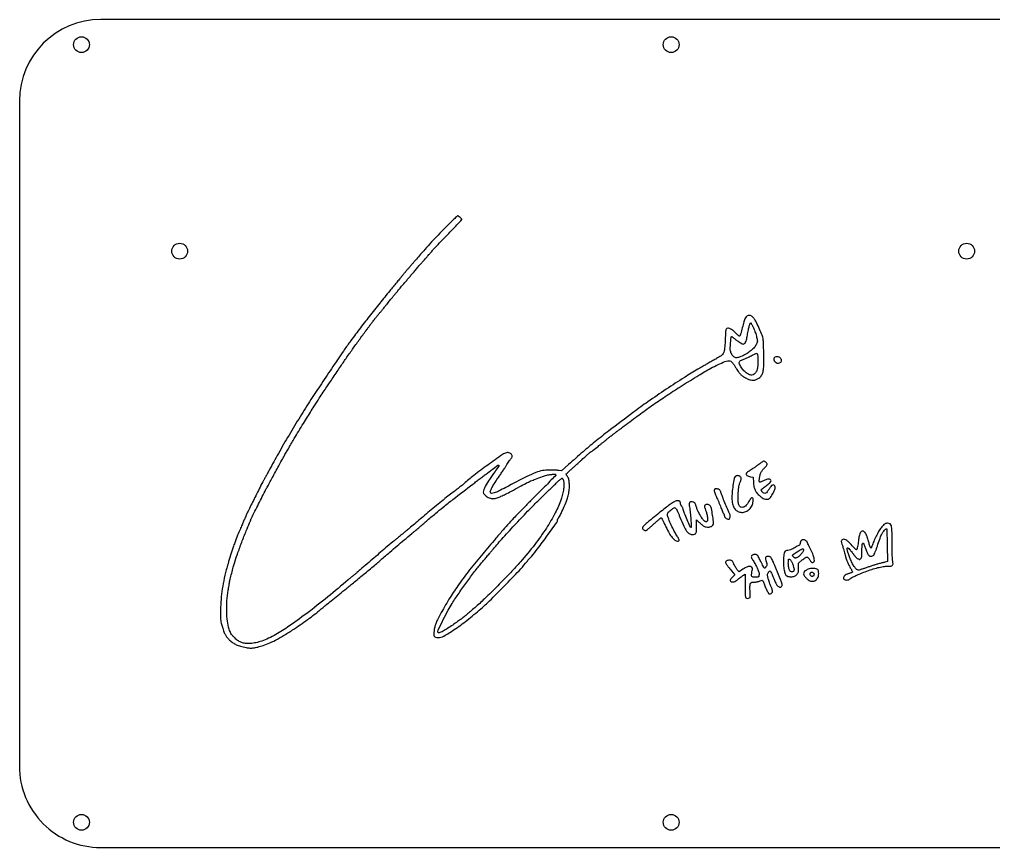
# Model space of a CAD drawing. Extents: x 5 to 268, y 5 to 120.
# Drawn here: x 4.6 to 140.1, y 5.1 to 120.3 of the extents above; entities that cross this region are included whole.
import ezdxf

# ---------------------------------------------------------------- set-up
doc = ezdxf.new("R2010")
doc.units = 0
doc.header["$MEASUREMENT"] = 0
doc.layers.get('0').update_dxf_attribs({"linetype": 'CONTINUOUS'})

msp = doc.modelspace()

# ---------------------------------------------------------------- linework, layer by layer
at = {"color": 0}
for p, q in [((256.9, 120.28), (15.86, 120.28)), ((4.56, 108.97), (4.56, 16.39)), ((15.86, 5.08), (256.9, 5.08))]:
    msp.add_line(p, q, dxfattribs=at)
for points in [[(63.84, 91.33, 0.004495), (62.82, 90.29, 0.006115), (61.91, 89.33, 0.005534), (60.97, 88.28, 0.002839), (59.8, 86.94, -0.000094), (59.58, 86.68, -0.000046), (59.29, 86.35, -0.000045), (59, 86, -0.000066), (58.73, 85.7, 0.002058), (58.47, 85.4, 0.001431), (58.18, 85.05, 0.001443), (57.9, 84.72, 0.002982), (57.69, 84.45, -0.002163), (57.44, 84.15, -0.000525), (57.03, 83.65, -0.000538), (56.56, 83.08, -0.000536), (56.09, 82.51, 0.00417), (54.69, 80.8, 0.0035), (53.24, 78.97, 0.003519), (51.82, 77.13, 0.004387), (50.53, 75.4, 0.007785), (49.64, 74.15, 0.001735), (48.18, 71.99, 0.001876), (46.57, 69.6, 0.002433), (45.12, 67.4, 0.005765), (43.61, 65.01, 0.004825), (42.07, 62.45, 0.00488), (40.59, 59.9, 0.006477), (39.3, 57.55, -0.001253), (39.02, 57.04, -0.001869), (38.78, 56.58, -0.000783), (38.57, 56.2, -0.039809), (38.52, 56.13, 0.049856), (38.41, 55.95, 0.000238), (37.44, 54.01, 0.000888), (36.55, 52.24, 0.010154), (36.22, 51.53, -0.001344), (36.12, 51.31, -0.000633), (36, 51.03, -0.000627), (35.86, 50.73, -0.000884), (35.74, 50.47, 0.00786), (35.53, 49.99, 0.003374), (35.26, 49.34, 0.002733), (34.92, 48.52, 0.001398), (34.52, 47.48, 0.014538), (34.3, 46.87, 0.002674), (33.94, 45.73, 0.00303), (33.58, 44.55, 0.008098), (33.34, 43.71, 0.014383), (32.98, 42.19, 0.015913), (32.73, 40.69, 0.016453), (32.58, 39.24, 0.018087), (32.53, 37.82, 0.005035), (32.53, 37.07, 0.027007), (32.56, 36.66, 0.033283), (32.64, 36.29, 0.010204), (32.8, 35.75, 0.011761), (33.02, 35.07, 0.039797), (33.22, 34.65, 0.048655), (33.45, 34.31, 0.02471), (33.81, 33.92, 0.039925), (34.26, 33.56, 0.046887), (34.73, 33.29, 0.038988), (35.31, 33.08, 0.017611), (36.1, 32.9, 0.037566), (36.63, 32.83, 0.042056), (37.14, 32.85, 0.034347), (37.71, 32.97, 0.015077), (38.46, 33.19, 0.025358), (39.41, 33.56, 0.017152), (40.45, 34.07, 0.014959), (41.6, 34.73, 0.009911), (42.89, 35.56, 0.005173), (43.88, 36.24, 0.004618), (44.9, 36.97, 0.002574), (45.82, 37.64, 0.055267), (46.06, 37.87, -0.043791), (46.1, 37.91, -0.000922), (46.3, 38.07, -0.002134), (46.53, 38.26, -0.001436), (46.8, 38.47, 0.002714), (47.35, 38.91, 0.000885), (48.15, 39.56, 0.000844), (49.09, 40.32, 0.000732), (50.06, 41.12, -0.000391), (50.3, 41.31, -0.000038), (50.86, 41.78, -0.000048), (51.54, 42.33, -0.000038), (52.27, 42.93, 0.001223), (53.03, 43.55, 0.001211), (53.79, 44.18, 0.001187), (54.45, 44.74, 0.004701), (54.85, 45.09, -0.001337), (56.11, 46.18, -0.002588), (57.12, 47.05, -0.002823), (58.08, 47.86, -0.001989), (59.17, 48.75, 0.00313), (59.6, 49.11, 0.001548), (60.14, 49.57, 0.001537), (60.7, 50.05, 0.002249), (61.19, 50.47, -0.003919), (62.46, 51.56, -0.007147), (63.52, 52.43, -0.004336), (64.89, 53.51, -0.000658), (67.67, 55.64, -0.00051), (68.17, 56.03, -0.000542), (68.66, 56.4, -0.000515), (69.09, 56.73, -0.002502), (69.33, 56.91, 0.001064), (69.54, 57.06, 0.000483), (69.81, 57.27, 0.000479), (70.1, 57.48, 0.000657), (70.35, 57.68, -0.003543), (71.12, 58.25, -0.325683), (71.25, 58.25, -0.412163), (71.27, 58.13, -0.004074), (70.74, 57.4, 0.012096), (69.96, 56.29, 0.026458), (69.43, 55.39, 0.030382), (69.12, 54.7, 0.216563), (69.15, 54.34, 0.066269), (69.3, 54.13, 0.049453), (69.52, 53.94, 0.046243), (69.79, 53.79, 0.041973), (70.09, 53.68, 0.022847), (70.35, 53.62, 0.058166), (70.54, 53.61, 0.051453), (70.75, 53.64, 0.014855), (71.05, 53.74, 0.02157), (71.57, 53.94, 0.011329), (72.2, 54.23, 0.008065), (73.02, 54.65, 0.002893), (74.18, 55.28, -0.005346), (75.07, 55.76, -0.015619), (75.7, 56.07, -0.015332), (76.36, 56.33, -0.004999), (77.34, 56.69, -0.0232), (77.94, 56.87, -0.028713), (78.52, 56.98, -0.027255), (79, 57.02, -0.204456), (79.21, 56.94, -0.40651), (79.21, 56.88, -0.00077), (78.57, 56.21, -0.004376), (77.84, 55.46, -0.002624), (76.95, 54.57, 0.001863), (75.96, 53.58, 0.001565), (74.93, 52.53, 0.001579), (73.99, 51.57, 0.004362), (73.33, 50.88, 0.004615), (72.48, 49.95, 0.005074), (71.66, 49.03, 0.003172), (70.61, 47.8, 0.000686), (68.8, 45.65, 0.008283), (66.99, 43.42, 0.014102), (65.57, 41.5, 0.015288), (64.33, 39.61, 0.012312), (63.12, 37.51, 0.008064), (62.72, 36.74, 0.026214), (62.49, 36.21, 0.034346), (62.35, 35.75, 0.023669), (62.25, 35.2, 0.03203), (62.22, 34.74, 0.135195), (62.29, 34.47, 0.187691), (62.47, 34.33, 0.073257), (62.8, 34.28, 0.129839), (63.6, 34.49, 0.018307), (65.07, 35.4, 0.018825), (66.83, 36.68, 0.012023), (68.78, 38.29, 0.017401), (69.97, 39.38, 0.003309), (72.04, 41.47, 0.002983), (74.08, 43.59, 0.022764), (74.99, 44.63, -0.004912), (75.15, 44.83, -0.003865), (75.33, 45.03, -0.003908), (75.5, 45.23, -0.009622), (75.62, 45.37, 0.028304), (76.48, 46.38, 0.00583), (77.88, 48.26, 0.002029), (79.33, 50.3, 0.155366), (79.45, 50.68, -0.10168), (79.46, 50.73, -0.016957), (79.5, 50.81, -0.017983), (79.56, 50.91, -0.015076), (79.62, 51.01, 0.041165), (79.94, 51.56, 0.009596), (80.38, 52.54, 0.009841), (80.78, 53.53, 0.036814), (80.97, 54.18, 0.032392), (81.08, 54.9, 0.03415), (81.09, 55.61, 0.036837), (81.02, 56.23, 0.08926), (80.85, 56.65, -0.006811), (80.77, 56.78, -0.009556), (80.71, 56.9, -0.006314), (80.66, 57, -0.116232), (80.65, 57.03, -0.204547), (80.66, 57.06, -0.001817), (80.87, 57.26, -0.005867), (81.12, 57.49, -0.003708), (81.41, 57.75, 0.00259), (81.75, 58.05, 0.001583), (82.15, 58.41, 0.001586), (82.54, 58.76, 0.002817), (82.86, 59.06, -0.005101), (83.36, 59.52, -0.010072), (83.77, 59.87, -0.00859), (84.24, 60.24, -0.002766), (84.94, 60.78, 0.004107), (85.21, 60.99, 0.002876), (85.52, 61.24, 0.002901), (85.82, 61.47, 0.006044), (86.04, 61.66, -0.006686), (86.27, 61.85, -0.003032), (86.57, 62.1, -0.003001), (86.9, 62.35, -0.004109), (87.19, 62.57, 0.000572), (87.49, 62.8, 0.000367), (87.85, 63.07, 0.000368), (88.19, 63.33, 0.000691), (88.47, 63.54, -0.00372), (90.53, 65.08, -0.005616), (92.35, 66.4, -0.005724), (94.17, 67.65, -0.004087), (96.24, 69.01, -0.00478), (96.79, 69.36, -0.000658), (97.93, 70.06, -0.000805), (99.1, 70.78, -0.002234), (99.92, 71.28, -0.014642), (100.78, 71.76, -0.010055), (101.79, 72.26, -0.007299), (102.73, 72.69, -0.075573), (103.13, 72.8, -0.083681), (103.43, 72.78, -0.131746), (103.65, 72.66, -0.061115), (103.89, 72.38, -0.007453), (104.33, 71.7, 0.021234), (104.66, 71.2, 0.04794), (104.97, 70.86, 0.048297), (105.33, 70.58, 0.021844), (105.85, 70.29, 0.051588), (106.3, 70.12, 0.07906), (106.71, 70.08, 0.083654), (107.1, 70.17, 0.065188), (107.47, 70.39, 0.078805), (107.85, 70.78, 0.098124), (108.04, 71.24, 0.047969), (108.13, 71.97, 0.006719), (108.14, 73.48, 0.003974), (108.13, 74.3, 0.00516), (108.11, 75.04, 0.003918), (108.08, 75.66, 0.045951), (108.04, 75.9, 0.036264), (107.84, 76.52, 0.010592), (107.45, 77.44, 0.009259), (107.02, 78.32, 0.059311), (106.75, 78.74, 0.023874), (106.58, 78.91, 0.060363), (106.45, 79.02, 0.073862), (106.31, 79.08, 0.052423), (106.14, 79.1, 0.140343), (105.81, 79.01, 0.149569), (105.59, 78.78, 0.042674), (105.38, 78.22, 0.002813), (104.93, 76.57, -0.019193), (104.89, 76.44, -0.028713), (104.84, 76.33, -0.02796), (104.79, 76.25, -0.256082), (104.76, 76.23, -0.169338), (104.71, 76.24, -0.005287), (104.55, 76.38, -0.009776), (104.36, 76.54, -0.006554), (104.14, 76.74, 0.017453), (103.77, 77.07, 0.057408), (103.49, 77.25, 0.08966), (103.25, 77.31, 0.102335), (103.02, 77.29, 0.202822), (102.92, 77.2, 0.074587), (102.86, 77.02, 0.027086), (102.82, 76.67, 0.002807), (102.78, 75.83, -0.006665), (102.71, 74.76, -0.035005), (102.63, 74.17, -0.067619), (102.5, 73.81, -0.107344), (102.29, 73.56, -0.027129), (102.12, 73.44, -0.002614), (101.7, 73.19, -0.003319), (101.2, 72.89, -0.002616), (100.66, 72.58, 0.000031), (100.1, 72.26, 0.000038), (99.59, 71.97, 0.000032), (99.15, 71.72, 0.000266), (98.95, 71.61, 0.012478), (97.1, 70.48, 0.004729), (94.57, 68.83, 0.004798), (92.01, 67.09, 0.009668), (90.03, 65.65, 0.001457), (86.59, 63.04, 0.006731), (84.62, 61.5, 0.009228), (82.99, 60.14, 0.004611), (80.99, 58.36), (79.99, 57.46), (79.61, 57.53, 0.025343), (79.4, 57.56, 0.00665), (79.07, 57.58, 0.006737), (78.68, 57.59, 0.006858), (78.3, 57.59, 0.043517), (77.33, 57.51, 0.050447), (76.44, 57.25, 0.02243), (75.17, 56.68, 0.002332), (72.26, 55.18, -0.006352), (71.22, 54.65, -0.033434), (70.62, 54.41, -0.075072), (70.27, 54.35, -0.316166), (70.11, 54.46, -0.186867), (70.11, 54.69, -0.026628), (70.3, 55.12, -0.02249), (70.63, 55.69, -0.008855), (71.14, 56.45, 0.001933), (71.45, 56.91, 0.001532), (71.78, 57.4, 0.001548), (72.09, 57.86, 0.003871), (72.31, 58.2, -0.002225), (72.49, 58.48, -0.002089), (72.68, 58.78, -0.002077), (72.86, 59.03, -0.007201), (72.97, 59.2, 0.021135), (73.08, 59.36, 0.071152), (73.13, 59.48, 0.104419), (73.13, 59.58, 0.082637), (73.1, 59.68, 0.097126), (72.97, 59.84, 0.072282), (72.78, 59.96, 0.07157), (72.56, 60.02, 0.091151), (72.35, 60, 0.092754), (71.76, 59.74, 0.003325), (69.74, 58.29, 0.006751), (67.78, 56.82, 0.018223), (66.44, 55.7, -0.015087), (66.31, 55.59, -0.000722), (65.86, 55.24, -0.001182), (65.33, 54.83, -0.00085), (64.74, 54.37, 0.00419), (64.01, 53.8, 0.001884), (63.07, 53.04, 0.001865), (62.08, 52.23, 0.002539), (61.19, 51.49, -0.000005), (60.36, 50.79, -0.000005), (59.52, 50.08, -0.000005), (58.79, 49.47, -0.00002), (58.34, 49.09, -0.001301), (57.97, 48.78, -0.000843), (57.54, 48.43, -0.000847), (57.12, 48.08, -0.001606), (56.78, 47.8, 0.00532), (55.75, 46.95, 0.000997), (53.9, 45.37, 0.000478), (51.95, 43.71, 0.017956), (51.53, 43.32, -0.02066), (51.45, 43.25, -0.003728), (51.32, 43.14, -0.004015), (51.16, 43.01, -0.003624), (50.99, 42.88, 0.003541), (50.81, 42.74, 0.002823), (50.62, 42.59, 0.002853), (50.44, 42.45, 0.007189), (50.32, 42.34, -0.009053), (47.46, 39.94, -0.009075), (44.53, 37.64, -0.009246), (41.87, 35.72, -0.029561), (40, 34.58, -0.016907), (38.97, 34.07, -0.028201), (38.07, 33.73, -0.033071), (37.26, 33.53, -0.042986), (36.49, 33.46, -0.037222), (35.87, 33.5, -0.061856), (35.37, 33.64, -0.062432), (34.91, 33.89, -0.03869), (34.45, 34.29, -0.016468), (34.17, 34.6, -0.038894), (33.99, 34.85, -0.041853), (33.86, 35.11, -0.021991), (33.74, 35.45, -0.044185), (33.5, 36.55, -0.024658), (33.4, 37.93, -0.023468), (33.43, 39.41, -0.024697), (33.61, 40.86, 0.000055), (33.66, 41.19, 0.000062), (33.72, 41.51, 0.000057), (33.76, 41.79, 0.000344), (33.79, 41.93, -0.016308), (33.88, 42.4, -0.003104), (34.09, 43.24, -0.003352), (34.3, 44.09, -0.012142), (34.46, 44.63, -0.009748), (34.89, 45.89, -0.00439), (35.49, 47.54, -0.004322), (36.12, 49.14, -0.011913), (36.59, 50.26, 0.005047), (36.66, 50.42, 0.007084), (36.72, 50.55, 0.004449), (36.76, 50.67, 0.090498), (36.77, 50.71, -0.116343), (36.79, 50.81, -0.000111), (37.84, 52.89, -0.000246), (38.86, 54.93, -0.050327), (38.98, 55.12, 0.041575), (39.03, 55.19, 0.000349), (39.36, 55.8, 0.001238), (39.74, 56.51, 0.000797), (40.18, 57.32, -0.001512), (40.63, 58.17, -0.001853), (41.06, 58.95, -0.00154), (41.42, 59.61, -0.013302), (41.6, 59.9, 0.005856), (41.73, 60.12, 0.002681), (41.91, 60.41, 0.002655), (42.08, 60.72, 0.003661), (42.24, 61, -0.00669), (42.65, 61.72, -0.002226), (43.26, 62.75, -0.002281), (43.92, 63.84, -0.003572), (44.5, 64.77, -0.000572), (45.58, 66.48, -0.001977), (46.28, 67.58, -0.002931), (46.82, 68.41, -0.003543), (47.34, 69.19, 0.000776), (47.72, 69.73, 0.000308), (48.22, 70.48, 0.000305), (48.77, 71.29, 0.000383), (49.27, 72.04, -0.003659), (50.12, 73.28, -0.003197), (51.02, 74.56, -0.003118), (51.96, 75.87, -0.00303), (52.93, 77.17, 0.00052), (53.16, 77.48, 0.000428), (53.4, 77.81, 0.000432), (53.63, 78.11, 0.001152), (53.78, 78.32, -0.008489), (53.95, 78.54, -0.002626), (54.21, 78.87, -0.002626), (54.51, 79.23, -0.002885), (54.8, 79.58, 0.002515), (55.1, 79.94, 0.001988), (55.42, 80.33, 0.00201), (55.71, 80.69, 0.005001), (55.92, 80.96, -0.003998), (56.1, 81.19, -0.003756), (56.28, 81.42, -0.003737), (56.45, 81.62, -0.012929), (56.56, 81.75, 0.009341), (56.67, 81.87, 0.003272), (56.83, 82.05, 0.003247), (56.99, 82.25, 0.003792), (57.15, 82.44, -0.003879), (57.32, 82.65, -0.002125), (57.52, 82.9, -0.002118), (57.74, 83.16, -0.003379), (57.93, 83.37, 0.002832), (58.14, 83.62, 0.00092), (58.45, 83.98, 0.000917), (58.79, 84.39, 0.001032), (59.12, 84.78, -0.002604), (59.47, 85.19, -0.001814), (59.87, 85.65, -0.001829), (60.25, 86.09, -0.003789), (60.55, 86.43, 0.003242), (60.84, 86.76, 0.001837), (61.19, 87.16, 0.001834), (61.54, 87.56, 0.003019), (61.84, 87.91, -0.01196), (62.2, 88.32, -0.002805), (62.83, 88.99, -0.002889), (63.56, 89.76, -0.002836), (64.3, 90.52, 0.001959), (64.99, 91.23, 0.003164), (65.58, 91.84, 0.000573), (66.09, 92.39, 0.191236), (66.11, 92.44, 0.192031), (66.08, 92.54, 0.014779), (65.87, 92.74, 0.015389), (65.66, 92.93, 0.174552), (65.55, 92.97, 0.192096), (65.5, 92.95, 0.000716), (65.02, 92.49, 0.00355), (64.47, 91.96, 0.002206)], [(106.64, 77.54, -0.018743), (106.91, 76.89, -0.02062), (107.11, 76.24, -0.019147), (107.24, 75.68, -0.117407), (107.23, 75.38, -0.076493), (107.01, 74.92, -0.049274), (106.64, 74.46, -0.042956), (106.13, 74.02, -0.031045), (105.48, 73.63, -0.030933), (104.76, 73.29, -0.114963), (104.27, 73.22, -0.17351), (103.91, 73.39, -0.095013), (103.63, 73.79, -0.03249), (103.54, 74.05, -0.047757), (103.49, 74.29, -0.032586), (103.48, 74.59, -0.007674), (103.51, 75.1, -0.003289), (103.57, 75.9, -0.08117), (103.62, 76.11, -0.432801), (103.72, 76.15, -0.071181), (103.9, 76.02, 0.025942), (104.25, 75.73, 0.017666), (104.68, 75.43, 0.013304), (105.09, 75.17, 0.131275), (105.29, 75.12, 0.16657), (105.48, 75.19, 0.11862), (105.62, 75.36, 0.054916), (105.73, 75.7, 0.010593), (105.86, 76.34, -0.005613), (106.01, 77.11, -0.016211), (106.13, 77.64, -0.014484), (106.24, 78, -0.322834), (106.33, 78.07, -0.248967), (106.37, 78.04, -0.01309), (106.45, 77.91, -0.018113), (106.55, 77.74, -0.011943)], [(107.34, 72.73, -0.034244), (107.28, 71.92, -0.070775), (107.11, 71.31, -0.105763), (106.83, 70.94, -0.185041), (106.48, 70.8, -0.115658), (106.06, 70.9, -0.060163), (105.61, 71.19, -0.053268), (105.18, 71.64, -0.046341), (104.84, 72.18, -0.047518), (104.72, 72.48, -0.214147), (104.75, 72.66, -0.137792), (104.91, 72.81, -0.016484), (105.37, 73.02, 0.007322), (105.61, 73.13, 0.003487), (105.93, 73.27, 0.003456), (106.25, 73.43, 0.004903), (106.54, 73.57, -0.004069), (106.96, 73.78, -0.066062), (107.11, 73.83, -0.239528), (107.19, 73.81, -0.113997), (107.26, 73.71, -0.063742), (107.29, 73.59, -0.009075), (107.31, 73.34, -0.010203), (107.33, 73.05, -0.00854)], [(109.69, 73.28, 0.228613), (109.55, 73.06, 0.174541), (109.61, 72.77, 0.135788), (109.86, 72.54, 0.144258), (110.2, 72.47, 0.078686), (110.44, 72.54, 0.160613), (110.58, 72.67, 0.169547), (110.62, 72.85, 0.089645), (110.54, 73.08, 0.113459), (110.39, 73.25, 0.094438), (110.17, 73.34, 0.092118), (109.92, 73.36, 0.101231)], [(107.47, 58.38, -0.008515), (107.19, 58.18, -0.005662), (106.88, 57.95, -0.0057), (106.56, 57.75, -0.01108), (106.3, 57.59, 0.013146), (106.09, 57.45, 0.01693), (105.9, 57.32, 0.014801), (105.75, 57.2, 0.124328), (105.7, 57.12, 0.196823), (105.7, 56.98, 0.124699), (105.81, 56.84, 0.08483), (106.01, 56.73, 0.04798), (106.29, 56.66), (106.66, 56.61), (106.7, 55.86, 0.032014), (106.78, 55.27, 0.062622), (106.93, 54.81, 0.063576), (107.18, 54.41, 0.033966), (107.59, 53.99, 0.037863), (107.91, 53.74, 0.058701), (108.22, 53.58, 0.070029), (108.51, 53.52, 0.095827), (108.78, 53.55, 0.167139), (109.09, 53.78, 0.032994), (109.45, 54.39, 0.0316), (109.73, 55.03, 0.211613), (109.7, 55.37, 0.166138), (109.55, 55.51, 0.225726), (109.35, 55.51, 0.111445), (109.13, 55.32, 0.03297), (108.88, 54.95, -0.030984), (108.61, 54.55, -0.123916), (108.38, 54.36, -0.220181), (108.16, 54.36, -0.119089), (107.95, 54.53, -0.013549), (107.89, 54.62, -0.016889), (107.84, 54.7, -0.01524), (107.8, 54.78, -0.111218), (107.79, 54.82, -0.224743), (107.8, 54.86, -0.004288), (107.99, 55.01, -0.009512), (108.21, 55.19, -0.006118), (108.47, 55.39, 0.019134), (108.94, 55.76, 0.098237), (109.14, 56.02, 0.286567), (109.12, 56.2, 0.170203), (108.94, 56.32, 0.085305), (108.81, 56.33, 0.036208), (108.64, 56.3, 0.029888), (108.43, 56.24, 0.017641), (108.19, 56.14, -0.006311), (107.98, 56.04, -0.00851), (107.8, 55.97, -0.006134), (107.64, 55.91, -0.086595), (107.58, 55.9, -0.34899), (107.54, 55.93, -0.040495), (107.52, 56.04, -0.030475), (107.52, 56.21, -0.012021), (107.54, 56.45, -0.045673), (107.63, 56.88, -0.048276), (107.79, 57.29, -0.047788), (108.03, 57.65, -0.043103), (108.34, 57.98, 0.030243), (108.44, 58.09, 0.032527), (108.53, 58.2, 0.034442), (108.59, 58.31, 0.114057), (108.61, 58.39, 0.159398), (108.57, 58.52, 0.045056), (108.43, 58.67, 0.045292), (108.27, 58.8, 0.145355), (108.14, 58.84, 0.148787), (108.09, 58.83, 0.003474), (107.91, 58.7, 0.007397), (107.7, 58.55, 0.004913)], [(80.28, 56.08, -0.073943), (80.33, 55.63, -0.024744), (80.28, 54.96, -0.024085), (80.15, 54.22, -0.025842), (79.94, 53.52, -0.038272), (79.12, 51.62, -0.023417), (77.89, 49.52, -0.020575), (76.27, 47.24, -0.014475), (74.27, 44.81, -0.011259), (72.93, 43.35, -0.004985), (71.11, 41.48, -0.004913), (69.27, 39.67, -0.013503), (67.93, 38.44, -0.00117), (67.32, 37.91, -0.00173), (66.79, 37.46, -0.00077), (66.33, 37.07, -0.034138), (66.23, 36.99, 0.012369), (66.14, 36.93, 0.001192), (65.92, 36.78, 0.001516), (65.66, 36.6, 0.001197), (65.38, 36.4, -0.009049), (64.67, 35.9, -0.010493), (63.97, 35.45, -0.009174), (63.37, 35.09, -0.06701), (63.06, 34.97, -0.023532), (62.91, 34.94, -0.179791), (62.85, 34.95, -0.219733), (62.81, 35, -0.036477), (62.8, 35.13, -0.114347), (62.88, 35.45, -0.003113), (63.54, 36.78, -0.007172), (64.22, 38.08, -0.017046), (64.77, 39.02, -0.008794), (65.73, 40.47, -0.006857), (66.81, 42.01, -0.006983), (67.9, 43.47, -0.01172), (68.86, 44.66, 0.000435), (69.25, 45.12, 0.000332), (69.66, 45.61, 0.000336), (70.06, 46.08, 0.00079), (70.35, 46.43, -0.009264), (71.67, 47.96, -0.004191), (73.46, 49.92, -0.00419), (75.28, 51.85, -0.009312), (76.71, 53.28, 0.000836), (77.15, 53.71, 0.00042), (77.71, 54.26, 0.000417), (78.29, 54.82, 0.000618), (78.8, 55.32, -0.004803), (79.25, 55.75, -0.007404), (79.64, 56.12, -0.003057), (79.99, 56.42, -0.181069), (80.06, 56.45, -0.219077), (80.12, 56.43, -0.044277), (80.18, 56.34, -0.039202), (80.23, 56.22, -0.027849)], [(104.17, 56.69, 0.151519), (104.03, 56.42, 0.00747), (103.86, 55.44, 0.013063), (103.74, 54.44, 0.030632), (103.71, 53.69, 0.047896), (103.8, 52.9, 0.086222), (104.04, 52.29, 0.108063), (104.43, 51.9, 0.114511), (104.94, 51.71, 0.107253), (105.51, 51.76, 0.096697), (106.04, 52.04, 0.093246), (106.44, 52.51, 0.091513), (106.64, 53.1, 0.036352), (106.68, 53.6, 0.373906), (106.55, 53.74, 0.278706), (106.35, 53.65, 0.028211), (106.04, 53.18, -0.028167), (105.81, 52.82, -0.064455), (105.59, 52.58, -0.084644), (105.35, 52.45, -0.087502), (105.09, 52.4, -0.058562), (104.95, 52.42, -0.118382), (104.85, 52.47, -0.091462), (104.77, 52.57, -0.025709), (104.69, 52.75, -0.091679), (104.57, 53.27, -0.01996), (104.58, 54.2, -0.021386), (104.66, 55.15, -0.06135), (104.83, 55.79, 0.011883), (104.97, 56.17, 0.069078), (105.01, 56.38, 0.12702), (104.98, 56.53, 0.083929), (104.88, 56.67, 0.107413), (104.72, 56.77, 0.085007), (104.52, 56.81, 0.086172), (104.32, 56.78, 0.115442)], [(101.31, 54.92, 0.191703), (101.26, 54.78, 0.063136), (101.28, 54.57, 0.040376), (101.37, 54.26, 0.013905), (101.56, 53.84, -0.006109), (101.7, 53.53, -0.003179), (101.87, 53.15, -0.00316), (102.04, 52.75, -0.004816), (102.17, 52.4, 0.002864), (102.3, 52.1, 0.00397), (102.41, 51.82, 0.002494), (102.51, 51.59, 0.049155), (102.54, 51.53, -0.049529), (102.57, 51.48, -0.014419), (102.61, 51.39, -0.01434), (102.64, 51.3, -0.014883), (102.66, 51.2, 0.11406), (102.76, 51.01, 0.077158), (102.93, 50.86, 0.080885), (103.14, 50.77, 0.155843), (103.32, 50.78, 0.221534), (103.41, 50.88, 0.064828), (103.46, 51.09, 0.059859), (103.45, 51.34, 0.083668), (103.37, 51.55, -0.023625), (103.18, 51.96, -0.003417), (102.82, 52.81, -0.003669), (102.47, 53.67, -0.0195), (102.3, 54.15, 0.014389), (102.23, 54.36, 0.014818), (102.15, 54.55, 0.014697), (102.07, 54.72, 0.059077), (102.01, 54.82, 0.122489), (101.87, 54.91, 0.057534), (101.66, 54.97, 0.058309), (101.44, 54.98, 0.175605)], [(95.17, 52.84, 0.010678), (94.61, 52.43, 0.003919), (93.84, 51.83, 0.003519), (92.92, 51.09, 0.002486), (91.9, 50.25, 0.011929), (91.68, 50.06, 0.01466), (91.48, 49.87, 0.013117), (91.32, 49.7, 0.095313), (91.27, 49.6, 0.169721), (91.27, 49.46, 0.118111), (91.36, 49.32, 0.100138), (91.51, 49.22, 0.092107), (91.7, 49.18, 0.160323), (91.81, 49.22, 0.007553), (92.1, 49.44, 0.011798), (92.44, 49.72, 0.008151), (92.81, 50.05, -0.004428), (93.18, 50.39, -0.006812), (93.51, 50.67, -0.002746), (93.79, 50.91, -0.168394), (93.85, 50.93, -0.275888), (93.9, 50.9, -0.003659), (94.08, 50.57, -0.009213), (94.29, 50.17, -0.005771), (94.52, 49.7, 0.016099), (94.99, 48.79, 0.042309), (95.4, 48.19, 0.063174), (95.77, 47.83, 0.162103), (96.12, 47.71, 0.114471), (96.3, 47.75, 0.319438), (96.36, 47.86, 0.104477), (96.29, 48.08, 0.012216), (96.02, 48.51, -0.028026), (95.67, 49.09, -0.011279), (95.27, 49.93, -0.010109), (94.91, 50.76, -0.051061), (94.76, 51.24, -0.03635), (94.74, 51.45, -0.123085), (94.77, 51.58, -0.088561), (94.86, 51.71, -0.013594), (95.09, 51.92, -0.007391), (95.48, 52.25, -0.081017), (95.66, 52.35, -0.217555), (95.79, 52.35, -0.09874), (95.92, 52.24, -0.054903), (96, 52.11, -0.0066), (96.15, 51.81, -0.007792), (96.31, 51.44, -0.006336), (96.47, 51.05, 0.009914), (97.01, 49.78, 0.048221), (97.39, 49.1, 0.095886), (97.75, 48.75, 0.145431), (98.17, 48.63, 0.071246), (98.51, 48.68, 0.199518), (98.7, 48.83, 0.113661), (98.79, 49.14, 0.016774), (98.8, 49.79), (98.78, 50.68), (99.12, 50.36, 0.006643), (99.27, 50.22, 0.00496), (99.44, 50.08, 0.005015), (99.6, 49.94, 0.011378), (99.72, 49.84, 0.112577), (100.11, 49.67, 0.090262), (100.56, 49.66, 0.101591), (100.94, 49.81, 0.191134), (101.13, 50.07, 0.092637), (101.15, 50.42, 0.007467), (101.02, 51.33, 0.007296), (100.87, 52.24, 0.096525), (100.75, 52.55, 0.104975), (100.61, 52.69, 0.07915), (100.41, 52.78, 0.080384), (100.2, 52.8, 0.115078), (100.02, 52.75, 0.1211), (99.92, 52.65, 0.155547), (99.88, 52.53, 0.078074), (99.92, 52.34, 0.014883), (100.05, 52.02, -0.028814), (100.12, 51.83, -0.013706), (100.19, 51.57, -0.013535), (100.25, 51.3, -0.018694), (100.29, 51.05, -0.008752), (100.32, 50.73, -0.052993), (100.31, 50.57, -0.119278), (100.27, 50.47, -0.149521), (100.2, 50.41, -0.109096), (100.13, 50.4, -0.060814), (100.04, 50.42, -0.054951), (99.95, 50.46, -0.051236), (99.87, 50.52, -0.053718), (99.6, 50.82, -0.02101), (99.3, 51.29, -0.021185), (99.02, 51.79, -0.037538), (98.85, 52.23, 0.005786), (98.78, 52.45, 0.006235), (98.7, 52.67, 0.005919), (98.64, 52.85, 0.029486), (98.59, 52.95, 0.127583), (98.45, 53.09, 0.09101), (98.24, 53.18, 0.094772), (98.03, 53.18, 0.155283), (97.86, 53.1, 0.104983), (97.8, 52.99, 0.084175), (97.77, 52.86, 0.040668), (97.78, 52.65, 0.00659), (97.84, 52.24, -0.01638), (97.94, 51.42, -0.011377), (98.01, 50.49, -0.00554), (98.04, 49.63, -0.671547), (97.96, 49.6, -0.101508), (97.85, 49.77, -0.002249), (97.47, 50.68, -0.005282), (97.12, 51.56, -0.022683), (96.94, 52.09, 0.02301), (96.89, 52.25, 0.023198), (96.83, 52.39, 0.023771), (96.76, 52.52, 0.080906), (96.7, 52.59, -0.087088), (96.65, 52.65, -0.043474), (96.6, 52.74, -0.041402), (96.57, 52.85, -0.04786), (96.56, 52.96, 0.085826), (96.53, 53.12, 0.149815), (96.45, 53.24, 0.117048), (96.3, 53.3, 0.041881), (96.06, 53.32, 0.108759), (95.94, 53.3, 0.014771), (95.72, 53.18, 0.016434), (95.45, 53.03, 0.013194)], [(124.66, 49.78, 0.043441), (124.31, 49.34, 0.020043), (123.95, 48.72, 0.019309), (123.6, 48.02, 0.021691), (123.33, 47.32, -0.007258), (123.24, 47.08, -0.011583), (123.16, 46.88, -0.005525), (123.09, 46.72, -0.293332), (123.06, 46.7, -0.30772), (123.03, 46.72, -0.004486), (122.96, 46.91, -0.010462), (122.88, 47.14, -0.006492), (122.79, 47.41, 0.000108), (122.7, 47.71, 0.000107), (122.61, 48, 0.000105), (122.54, 48.26, 0.000424), (122.49, 48.41, 0.048445), (122.39, 48.66, 0.05011), (122.24, 48.88, 0.055714), (122.08, 49.04, 0.166605), (121.93, 49.09, 0.142807), (121.72, 49.03, 0.13394), (121.57, 48.86, 0.067053), (121.45, 48.53, 0.014238), (121.35, 47.94, -0.002229), (121.23, 47.14, -0.016725), (121.16, 46.77, -0.031259), (121.1, 46.56, -0.315905), (121.03, 46.51, -0.174532), (120.98, 46.53, -0.011209), (120.87, 46.63, -0.015315), (120.74, 46.75, -0.010743), (120.6, 46.9, 0.014286), (120, 47.54, 0.058762), (119.58, 47.86, 0.124403), (119.27, 47.96, 0.212787), (119.03, 47.86, 0.091582), (118.95, 47.76, 0.121637), (118.93, 47.64, 0.054101), (118.96, 47.47, 0.006541), (119.08, 47.09, -0.003621), (119.17, 46.8, -0.001935), (119.27, 46.44, -0.001926), (119.38, 46.08, -0.003006), (119.47, 45.76, 0.013958), (119.62, 45.23, 0.019753), (119.8, 44.78, 0.020204), (120, 44.35, 0.015673), (120.25, 43.89, -0.011125), (120.34, 43.74, -0.013854), (120.41, 43.6, -0.012135), (120.46, 43.48, -0.095211), (120.48, 43.42, -0.259453), (120.45, 43.37, -0.027431), (120.34, 43.31, -0.028378), (120.18, 43.24, -0.018884), (120, 43.19, 0.051297), (119.63, 43.04, 0.08396), (119.35, 42.83, 0.13005), (119.23, 42.62, 0.238059), (119.28, 42.43, 0.156224), (119.45, 42.32, 0.075289), (119.72, 42.29, 0.072996), (119.99, 42.34, 0.12233), (120.18, 42.46, -0.078929), (120.39, 42.63, -0.016283), (120.82, 42.85, -0.013207), (121.42, 43.11, -0.005148), (122.27, 43.45, -0.013672), (123.18, 43.77, -0.017712), (124.03, 44.01, -0.019745), (124.78, 44.17, -0.040596), (125.37, 44.22, 0.028459), (125.84, 44.24, 0.166417), (126.05, 44.35, 0.210729), (126.13, 44.54, 0.048565), (126.09, 44.91, -0.045527), (126.05, 45.15, -0.003253), (126.03, 45.83, -0.004555), (126.01, 46.64, -0.003423), (126, 47.53, 0.003759), (125.99, 49.22, 0.05336), (125.91, 49.82, 0.192863), (125.72, 50.09, 0.145886), (125.38, 50.19, 0.051786), (125.19, 50.17, 0.079533), (125.03, 50.12, 0.0579), (124.87, 50, 0.016306)], [(125.32, 47.13), (125.37, 44.88), (125.06, 44.79, -0.008565), (124.91, 44.74, -0.003345), (124.7, 44.69, -0.00331), (124.47, 44.63, -0.00411), (124.25, 44.58, 0.016538), (123.98, 44.51, 0.004393), (123.56, 44.38, 0.004451), (123.08, 44.23, 0.004571), (122.61, 44.06, -0.005326), (122.16, 43.91, -0.007112), (121.75, 43.78, -0.005158), (121.41, 43.68, -0.07043), (121.28, 43.67, -0.199174), (121.07, 43.75, -0.037137), (120.81, 44.07, -0.032246), (120.51, 44.54, -0.018307), (120.22, 45.14, -0.018518), (120.01, 45.66, -0.021012), (119.84, 46.18, -0.01498), (119.74, 46.62, -0.252504), (119.78, 46.77, -0.400109), (119.86, 46.77, -0.021865), (120.08, 46.56, -0.022274), (120.34, 46.24, -0.010027), (120.67, 45.8, 0.026211), (120.8, 45.64, 0.02114), (120.95, 45.48, 0.021627), (121.1, 45.35, 0.050172), (121.23, 45.26, 0.015937), (121.4, 45.18, 0.105048), (121.49, 45.16, 0.151486), (121.57, 45.19, 0.044749), (121.66, 45.27, 0.118329), (121.74, 45.39, 0.045615), (121.78, 45.58, 0.026504), (121.8, 45.89, 0.006246), (121.81, 46.39, -0.006405), (121.82, 46.85, -0.021716), (121.84, 47.15, -0.027773), (121.87, 47.35, -0.260604), (121.93, 47.41, -0.145461), (121.97, 47.41, -0.102203), (122.02, 47.39, -0.085578), (122.07, 47.34, -0.067107), (122.09, 47.28, 0.013205), (122.25, 46.81, 0.010761), (122.45, 46.32, 0.007614), (122.64, 45.88, 0.089341), (122.75, 45.73, 0.111143), (122.9, 45.63, 0.09508), (123.1, 45.6, 0.09414), (123.29, 45.64, 0.106266), (123.45, 45.76, 0.081016), (123.52, 45.87, 0.007051), (123.66, 46.19, 0.009122), (123.81, 46.59, 0.006963), (123.96, 47.02, -0.005563), (124.29, 47.98, -0.020216), (124.52, 48.57, -0.031951), (124.73, 48.97, -0.068377), (124.95, 49.23, -0.014269), (125.05, 49.32, -0.023211), (125.14, 49.38, -0.019529), (125.21, 49.43, -0.338285), (125.23, 49.42, -0.188662), (125.25, 49.39, -0.000332), (125.28, 48.74, -0.002386), (125.3, 48, -0.001467)], [(113.31, 47.72, 0.034982), (113.27, 47.64, 0.023185), (113.24, 47.54, 0.023361), (113.22, 47.44, 0.041367), (113.21, 47.36, -0.257694), (113.1, 47.16, -0.01661), (112.5, 46.81, -0.022414), (111.88, 46.5, -0.101823), (111.48, 46.42, 0.116389), (111.21, 46.36, 0.170435), (111.04, 46.18, 0.082514), (110.94, 45.83, 0.014205), (110.89, 45.14, 0.025752), (110.89, 44.37, 0.034295), (110.98, 43.68, 0.037764), (111.13, 43.14, 0.149672), (111.34, 42.86, 0.084263), (111.43, 42.82, 0.025148), (111.58, 42.78, 0.024441), (111.76, 42.75, 0.024204), (111.94, 42.74, 0.026186), (112.18, 42.76, 0.060825), (112.35, 42.8, 0.063961), (112.51, 42.88, 0.031635), (112.68, 43.01, 0.032589), (112.86, 43.19, 0.101631), (112.94, 43.34, 0.067432), (112.97, 43.54, 0.00908), (112.98, 43.96), (112.98, 44.65), (113.49, 45.08, -0.017127), (113.7, 45.25, -0.024949), (113.9, 45.38, -0.025529), (114.06, 45.47, -0.148535), (114.16, 45.48, -0.128362), (114.24, 45.45, -0.035949), (114.34, 45.36, -0.03374), (114.45, 45.23, -0.029894), (114.54, 45.09, 0.024698), (114.65, 44.91, 0.063046), (114.75, 44.8, 0.086918), (114.85, 44.74, 0.091356), (114.97, 44.72, 0.320247), (115.15, 44.85, 0.121996), (115.18, 45.19, 0.056805), (115.03, 45.74, 0.019444), (114.69, 46.5, -0.003271), (114.51, 46.86, -0.004914), (114.36, 47.19, -0.002119), (114.24, 47.47, -0.104889), (114.22, 47.52, 0.216427), (114.17, 47.63, 0.044239), (114, 47.76, 0.045603), (113.79, 47.86, 0.09002), (113.61, 47.89, 0.076383), (113.52, 47.88, 0.057116), (113.43, 47.84, 0.057389), (113.36, 47.78, 0.079401)], [(113.67, 46.42, -0.163401), (113.59, 46.19, -0.027269), (113.29, 45.83, -0.02938), (112.94, 45.5, -0.113099), (112.68, 45.37, -0.04665), (112.55, 45.35, -0.098561), (112.45, 45.36, -0.096325), (112.36, 45.41, -0.043148), (112.27, 45.51, -0.030739), (112.2, 45.61, -0.083736), (112.16, 45.69, -0.126404), (112.16, 45.76, -0.127186), (112.2, 45.81, -0.057179), (112.42, 45.99, -0.007354), (112.94, 46.31, -0.002872), (113.51, 46.63, -0.255455), (113.6, 46.63, -0.149427), (113.63, 46.61, -0.046316), (113.65, 46.55, -0.041653), (113.67, 46.49, -0.035373)], [(106.57, 45.77, 0.12745), (106.45, 45.66, 0.136502), (106.41, 45.51, 0.105998), (106.45, 45.32, 0.056459), (106.58, 45.12, -0.02973), (106.67, 44.99, -0.005758), (106.81, 44.75, -0.006105), (106.97, 44.46, -0.005606), (107.13, 44.16, -0.0106), (107.32, 43.77, -0.030304), (107.43, 43.49, -0.042916), (107.49, 43.27, -0.055818), (107.49, 43.05, -0.022381), (107.46, 42.83, -0.175685), (107.41, 42.74, -0.146593), (107.31, 42.7, -0.014158), (107.04, 42.67, -0.046699), (106.67, 42.68, -0.213074), (106.5, 42.79, -0.175023), (106.44, 43.01, -0.030238), (106.5, 43.45, 0.008718), (106.56, 43.76, 0.065417), (106.56, 43.91, 0.132839), (106.53, 44.01, 0.080092), (106.44, 44.1, 0.141182), (106.23, 44.17, 0.08289), (105.97, 44.15, 0.057102), (105.64, 44.02, 0.024383), (105.23, 43.78), (104.74, 43.45), (104.51, 43.67, -0.047036), (104.4, 43.79, -0.015), (104.27, 43.99, -0.014822), (104.13, 44.23, -0.01601), (104, 44.47, 0.009259), (103.82, 44.83, 0.085013), (103.72, 44.96, 0.144943), (103.59, 45.02, 0.043395), (103.38, 45.04, 0.047015), (103.15, 45.02, 0.082045), (102.97, 44.96, 0.110547), (102.86, 44.85, 0.15498), (102.82, 44.72, 0.139875), (102.85, 44.62, 0.019032), (102.98, 44.43, 0.011816), (103.21, 44.13, 0.001941), (103.67, 43.56), (104.11, 43.02), (103.79, 42.69, 0.025771), (103.57, 42.45, 0.101597), (103.48, 42.28, 0.213572), (103.5, 42.15, 0.1614), (103.61, 42.06, 0.077446), (103.82, 42.02, 0.098564), (104.02, 42.05, 0.06758), (104.25, 42.16, 0.019864), (104.57, 42.4, -0.005112), (104.77, 42.56, -0.004634), (104.98, 42.72, -0.004642), (105.17, 42.87, -0.014804), (105.31, 42.96), (105.57, 43.12), (105.55, 41.51, 0.004817), (105.55, 40.34, 0.062879), (105.6, 39.91, 0.259773), (105.75, 39.76, 0.159848), (106.01, 39.76), (106.27, 39.85), (106.23, 40.83, -0.01274), (106.23, 41.55, -0.129231), (106.31, 41.83, -0.217582), (106.5, 41.97, -0.045185), (106.93, 42.01, 0.033084), (107.08, 42.02, 0.022475), (107.25, 42.05, 0.022699), (107.42, 42.1, 0.041552), (107.55, 42.15, -0.048795), (107.78, 42.24, -0.183232), (107.93, 42.23, -0.166119), (108.05, 42.12, -0.038601), (108.15, 41.87, 0.019542), (108.35, 41.35, 0.018941), (108.58, 40.85, 0.011595), (108.81, 40.42, 0.269164), (108.93, 40.35, 0.139161), (109.19, 40.43, 0.195922), (109.34, 40.62, 0.128695), (109.33, 40.94, 0.050668), (109.17, 41.34, -0.021742), (109.09, 41.52, -0.007557), (108.99, 41.78, -0.00749), (108.89, 42.07, -0.008654), (108.8, 42.35, -0.0073), (108.69, 42.76, -0.051559), (108.66, 42.96, -0.088879), (108.68, 43.11, -0.044103), (108.75, 43.3, -0.033714), (108.82, 43.41, -0.0478), (108.89, 43.49, -0.058089), (108.96, 43.54, -0.217254), (109.01, 43.55, -0.191539), (109.07, 43.5, -0.006355), (109.21, 43.23, -0.011269), (109.37, 42.9, -0.007513), (109.53, 42.51, 0.007935), (109.75, 42.01, 0.025583), (109.91, 41.69, 0.038876), (110.06, 41.49, 0.094461), (110.2, 41.37, 0.02083), (110.35, 41.29, 0.121102), (110.43, 41.28, 0.147804), (110.51, 41.3, 0.036148), (110.61, 41.39, 0.121747), (110.7, 41.54, 0.142939), (110.7, 41.7, 0.025271), (110.6, 41.99, 0.000566), (110.06, 43.39, 0.004103), (109.89, 43.83, 0.003569), (109.69, 44.3, 0.003592), (109.51, 44.71, 0.010564), (109.38, 45, 0.012564), (109.22, 45.3, 0.062991), (109.11, 45.46, 0.105745), (108.99, 45.54, 0.072795), (108.83, 45.58, 0.084163), (108.56, 45.56, 0.221408), (108.4, 45.44, 0.160907), (108.37, 45.21, 0.042397), (108.47, 44.85, -0.010871), (108.56, 44.58, -0.070443), (108.58, 44.43, -0.108418), (108.56, 44.31, -0.04214), (108.48, 44.17, -0.020902), (108.42, 44.08, -0.027537), (108.35, 44.01, -0.027238), (108.3, 43.95, -0.173747), (108.26, 43.94, -0.267572), (108.22, 43.96, -0.003872), (108.07, 44.22, -0.009427), (107.91, 44.52, -0.005931), (107.73, 44.88, 0.00521), (107.45, 45.44, 0.044525), (107.31, 45.68, 0.106562), (107.17, 45.8, 0.104835), (107, 45.85, 0.034085), (106.88, 45.85, 0.027989), (106.76, 45.84, 0.028859), (106.65, 45.81, 0.064065)], [(111.81, 45.15, -0.132109), (111.93, 45.02, -0.016984), (112.1, 44.67, -0.020992), (112.25, 44.27, -0.0364), (112.34, 43.93, -0.02649), (112.36, 43.77, -0.063747), (112.35, 43.65, -0.085669), (112.32, 43.56, -0.089619), (112.26, 43.49, -0.228473), (112, 43.42, -0.209731), (111.77, 43.59, -0.095943), (111.62, 44.01, -0.03585), (111.56, 44.65, -0.009653), (111.57, 45.02, -0.106383), (111.6, 45.17, -0.340158), (111.67, 45.21, -0.09403)], [(114.32, 43.8, 0.045013), (113.88, 43.55, 0.167347), (113.7, 43.31, 0.194039), (113.72, 43.02, 0.063261), (113.96, 42.66, 0.024649), (114.22, 42.4, 0.05679), (114.44, 42.23, 0.070746), (114.66, 42.14, 0.0617), (114.91, 42.11, 0.058749), (115.12, 42.13, 0.082211), (115.3, 42.2, 0.070025), (115.46, 42.34, 0.031529), (115.63, 42.56, 0.101029), (115.74, 42.82, 0.044218), (115.79, 43.2, 0.042901), (115.76, 43.56, 0.184689), (115.66, 43.75, 0.126442), (115.43, 43.86, 0.037773), (115.04, 43.9, 0.038509), (114.63, 43.89, 0.07716)], [(115.04, 43.31, -0.191591), (115.12, 43.18, -0.116477), (115.13, 43, -0.122978), (115.05, 42.85, -0.219997), (114.92, 42.79, -0.132715), (114.78, 42.83, -0.112211), (114.66, 42.94, -0.111617), (114.6, 43.09, -0.130184), (114.62, 43.24, -0.115096), (114.68, 43.33, -0.146092), (114.78, 43.38, -0.119659), (114.9, 43.37, -0.063668)]]:
    msp.add_lwpolyline(points, format="xyb", close=True)
for centre in [(13.18, 116.78), (95.25, 116.78), (26.85, 88.05), (136.38, 88.05), (13.18, 8.58), (95.25, 8.58)]:
    msp.add_circle(centre, 1.1, dxfattribs=at)
for centre, start, end in [((15.87, 108.97), 90.0157, 179.9833), ((15.86, 16.38), 179.9833, 269.9839)]:
    msp.add_arc(centre, 11.31, start, end, dxfattribs=at)

doc.saveas('drawing.dxf')
